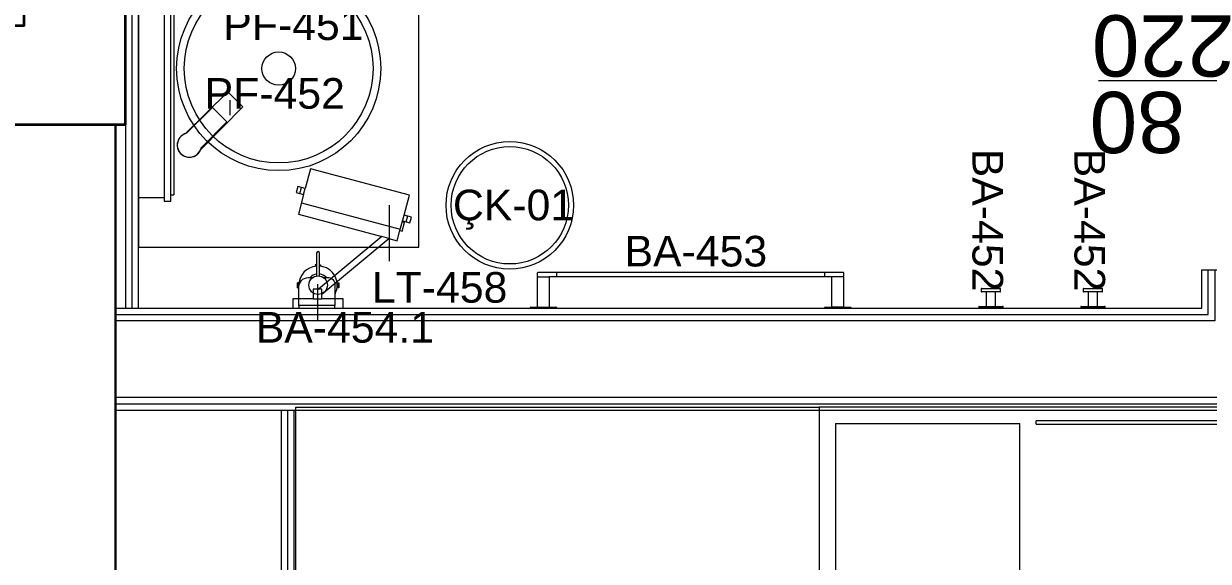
# Model space of a CAD drawing. Header units: centimetres. Extents: x 118932 to 154602, y -32682 to -23521.
# Drawn here: x 139106.8 to 139339.1, y -30665.3 to -30560 of the extents above; entities that cross this region are included whole.
import ezdxf

# ---------------------------------------------------------------- set-up
doc = ezdxf.new("R2010")
doc.units = ezdxf.units.CM
doc.header["$LTSCALE"] = 50
doc.header["$MEASUREMENT"] = 0
for name, color, linetype, lineweight, true_color in [('GEN_00_BL_Yazı', 7, 'Continuous', 0, 0x4f5250), ('GEN_01_TA_Kolon', 7, 'Continuous', 35, 0xd05d28), ('GEN_02_TF_Islak Hacim', 7, 'Continuous', 5, 0x007cb0), ('GEN_02_TF_Mobilya', 7, 'Continuous', 5, 0x745e3d), ('GEN_05_ML_Ahşap', 7, 'Continuous', 9, 0x745e3d), ('GEN_05_ML_Alçıpan', 7, 'Continuous', 18, 0x008b29), ('GEN_05_ML_Alçıpan_giydirme', 7, 'Continuous', 18, 0x7ebab5), ('GEN_06_GR_Cam', 7, 'Continuous', 9, 0x6093ac), ('GEN_06_GR_İnce', 7, 'Continuous', 13, 0xb0b0a9), ('KALACAK DUVARLAR', 7, 'Continuous', 30, 0x005387)]:
    doc.layers.add(name, color=color, linetype=linetype, lineweight=lineweight, true_color=true_color)
doc.styles.add('arial_1_18', font='arial.ttf', dxfattribs={"height": 0.2})
doc.styles.add('Arial_6', font='arial.ttf', dxfattribs={"height": 59.5325})

# ---------------------------------------------------------------- blocks, each defined once
blk = doc.blocks.new('LEVEL 0_B BLOK_KOLON')
at = {"layer": 'GEN_01_TA_Kolon', "flags": 128}
blk.add_lwpolyline([(-2090.13, -768.56), (-2090.12, -993.56), (-1865.13, -993.56), (-1865.13, -769.3), (-1885.12, -769.25), (-1885.12, -974.25), (-2070.12, -974.25), (-2070.17, -768.59)], close=True, dxfattribs=at)
blk = doc.blocks.new('KALACAK DUVALAR LEVEL 0 B BLOK')
at = {"layer": 'KALACAK DUVARLAR'}
blk.add_lwpolyline([(-1981.63, -1667.39), (-1981.63, -1139.34)], dxfattribs=at)
blk = doc.blocks.new('Robe_Hook - BA-452 ROBE HOOK-13695885-TYPE GxL')
at = {"layer": 'GEN_02_TF_Islak Hacim', "lineweight": 13}
for p, q in [((-23.8, 0), (-23.8, -3.2)), ((-23.8, 0), (23.8, 0)), ((-23, 0), (-23.8, 0)), ((-23.8, -3.2), (-23, -3.2)), ((23.8, -3.2), (-23.8, -3.2)), ((-9.2, -3.2), (-9.2, -31.9)), ((9.2, -31.9), (9.2, -3.2)), ((23.8, 0), (23, 0)), ((23, -3.2), (23.8, -3.2)), ((23.8, -3.2), (23.8, 0)), ((-19.1, -31.9), (-19.1, -38.1)), ((-19.1, -31.9), (19, -31.9)), ((-18.4, -31.9), (-19.1, -31.9)), ((-19.1, -38.1), (-18.4, -38.1)), ((19, -38.1), (-19.1, -38.1)), ((19, -31.9), (18.4, -31.9)), ((18.4, -38.1), (19, -38.1)), ((19, -38.1), (19, -31.9))]:
    blk.add_line(p, q, dxfattribs=at)
at = {"layer": 'GEN_00_BL_Yazı', "insert": (-23.9, -312.3), "char_height": 60, "width": 132.711, "attachment_point": 1, "rotation": 90, "style": 'Arial_6'}
blk.add_mtext('BA-452', dxfattribs=at)
blk = doc.blocks.new('452 faucet')
at = {"layer": 'GEN_02_TF_Islak Hacim'}
for p, q in [((-1.94, 2.66), (-2.04, 2.66)), ((-2.04, 2.15), (-1.95, 2.15))]:
    blk.add_line(p, q, dxfattribs=at)
at = {"layer": 'GEN_02_TF_Islak Hacim', "flags": 128}
for points in [[(2.66, 1.5), (10.93, 9.85), (7.98, 12.81), (-0.43, 4.57)], [(2.77, 1.91), (7.78, 6.92), (4.95, 9.74), (-0.12, 4.67)]]:
    blk.add_lwpolyline(points, dxfattribs=at)
at = {"layer": 'GEN_02_TF_Islak Hacim'}
for start, end in [(103.2039, 349.4026), (111.0963, 172.457), (184.6196, 339.2871)]:
    blk.add_arc((0.43, 2.35), 2.38, start, end, dxfattribs=at)
blk = doc.blocks.new('pr 451 rooms sink')
at = {"layer": 'GEN_00_BL_Yazı'}
blk.add_line((-9.51, -14.12), (-9.51, -11.21), dxfattribs=at)
at = {"layer": 'GEN_02_TF_Islak Hacim'}
for radius in [20, 18.5, 3.27]:
    blk.add_circle((0, -5), radius, dxfattribs=at)
blk.add_blockref('452 faucet', (-17.93, -22.35))
at = {"layer": 'GEN_00_BL_Yazı', "char_height": 6, "width": 26.0709, "attachment_point": 1, "style": 'Arial_6'}
for s, insert in [('PF-451', (-10.85, 6.59)), ('PF-452', (-14.51, -6.87))]:
    blk.add_mtext(s, dxfattribs=dict(at, insert=insert))
blk = doc.blocks.new('LEFT 462 TEZGAH')
at = {"layer": 'GEN_02_TF_Islak Hacim'}
blk.add_lwpolyline([(52.71, 65), (-2.29, 65), (-2.29, 0), (12.01, -84.92), (52.72, -85), (52.71, 65)], dxfattribs=at)
at = {"rotation": 180}
blk.add_blockref('pr 451 rooms sink', (25.21, 25), dxfattribs=at)
at = {"layer": 'GEN_00_BL_Yazı', "insert": (9.75, -53.76), "char_height": 6, "width": 26.5421, "attachment_point": 7, "style": 'Arial_6'}
blk.add_mtext('CS-462-L', dxfattribs=at)
blk = doc.blocks.new('Electric_Mirror-radiance - LT-456 ELETRIC MIRROR-13669292-TYPE D')
at = {"layer": 'GEN_02_TF_Mobilya'}
for p, q in [((-647.7, 69.8), (647.7, 69.8)), ((-647.7, 69.8), (-647.7, 63.5)), ((647.7, 63.5), (647.7, 69.8)), ((660.4, 63.5), (-660.4, 63.5)), ((-660.4, 63.5), (-660.4, 50.8)), ((-660.4, 50.8), (660.4, 50.8)), ((-654.1, 50.8), (-654.1, 0)), ((654, 50.8), (654, 0)), ((660.4, 50.8), (660.4, 63.5)), ((-654.1, 0), (654, 0))]:
    blk.add_line(p, q, dxfattribs=at)
at = {"layer": 'GEN_00_BL_Yazı', "insert": (107.9, 156.4), "char_height": 60, "width": 265.421, "attachment_point": 7, "rotation": 180.0026, "style": 'Arial_6'}
blk.add_mtext('LT-456', dxfattribs=at)
blk = doc.blocks.new('Accessory-Towel_Bar-KOHLER-Composed-K-73142 _1_ - BA-453 TOWEL BAR 24_-14138606-TYPE GxL')
at = {"layer": 'GEN_02_TF_Islak Hacim', "lineweight": 13}
for p, q in [((-53279.2, -6870.5), (-53279.2, -6863.3)), ((-53279.2, -6929.9), (-53279.2, -6872.2)), ((-53278.4, -6862.5), (-52680, -6862.5)), ((-53278.4, -6871.4), (-53257.1, -6871.4)), ((-52701.3, -6871.4), (-53257.1, -6871.4)), ((-53256.3, -6872.2), (-53256.3, -6929.9)), ((-53242.4, -6862.5), (-53242.4, -6871.4)), ((-52716.1, -6871.4), (-52716.1, -6862.5)), ((-52702.1, -6929.9), (-52702.1, -6872.2)), ((-52680, -6871.4), (-52701.3, -6871.4)), ((-52679.2, -6863.3), (-52679.2, -6870.5)), ((-52679.2, -6872.2), (-52679.2, -6929.9)), ((-53293.2, -6932.7), (-53293.2, -6931.5)), ((-53293.2, -6932.7), (-53242.4, -6932.7)), ((-53292.4, -6930.7), (-53278.4, -6930.7)), ((-53278.4, -6930.7), (-53257.1, -6930.7)), ((-53257.1, -6930.7), (-53243.2, -6930.7)), ((-53242.4, -6931.5), (-53242.4, -6932.7)), ((-52716.1, -6932.7), (-52716.1, -6931.5)), ((-52716.1, -6932.7), (-52665.3, -6932.7)), ((-52715.3, -6930.7), (-52701.3, -6930.7)), ((-52680, -6930.7), (-52701.3, -6930.7)), ((-52680, -6930.7), (-52666.1, -6930.7)), ((-52665.3, -6931.5), (-52665.3, -6932.7))]:
    blk.add_line(p, q, dxfattribs=at)
for centre, radius, start, end in [((-53278.4, -6863.3), 0.82, 90, 180), ((-53278.4, -6870.5), 0.814, 180, 270), ((-53278.4, -6872.2), 0.814, 90, 180), ((-53257.1, -6872.2), 0.814, 0, 90), ((-52701.3, -6872.2), 0.814, 90, 180), ((-52680, -6863.3), 0.82, 0, 90), ((-52680, -6870.5), 0.814, 270, 0), ((-52680, -6872.2), 0.814, 0, 90), ((-53292.4, -6931.5), 0.797, 90, 180), ((-53278.4, -6929.9), 0.804, 180, 270), ((-53257.1, -6929.9), 0.804, 270, 0), ((-53243.2, -6931.5), 0.797, 0, 90), ((-52715.3, -6931.5), 0.797, 90, 180), ((-52701.3, -6929.9), 0.804, 180, 270), ((-52680, -6929.9), 0.804, 270, 0), ((-52666.1, -6931.5), 0.797, 0, 90)]:
    blk.add_arc(centre, radius, start, end, dxfattribs=at)
at = {"layer": 'GEN_00_BL_Yazı', "insert": (-53108.7, -6791.1), "char_height": 60, "width": 265.421, "attachment_point": 1, "style": 'Arial_6'}
blk.add_mtext('BA-453', dxfattribs=at)
blk = doc.blocks.new('makeup mirror 16__hcr07922_rfa - LT-458 SHAVING MIRROR-14453733-TYPE J')
at = {"layer": 'GEN_00_BL_Yazı'}
blk.add_line((48117.6, 10856), (48007.7, 10856), dxfattribs=at)
at = {"layer": 'GEN_02_TF_Islak Hacim'}
for p, q in [((47933.7, 11045.1), (47915.6, 11045.1)), ((47915.6, 11045.1), (47915.6, 10946.6)), ((47933.6, 11005.1), (47933.7, 11045.1)), ((48099.6, 11034.3), (48055.8, 10870.9)), ((48138.4, 11023.9), (48099.6, 11034.3)), ((48142.1, 11038.5), (48138.4, 11023.9)), ((48140.3, 11031.2), (48151.9, 11028.1)), ((48153.7, 11035.3), (48142.1, 11038.5)), ((48150, 11020.8), (48153.7, 11035.3)), ((48122.1, 11028.3), (48070.2, 10834.5)), ((48137, 10816.6), (48188.9, 11010.4)), ((48138.4, 11023.9), (48150, 11020.8)), ((48188.9, 11010.4), (48150, 11020.8)), ((47952.7, 11005.1), (47933.6, 11005.1)), ((47933.6, 11005.1), (47933.6, 10988)), ((47933.6, 10946.6), (47933.6, 10988)), ((47933.6, 10988), (47942.9, 10988)), ((47942.9, 10988), (48052, 10856.8)), ((47942.9, 10988), (47952.6, 10988)), ((47952.6, 10988), (47952.7, 10995)), ((47952.7, 10995), (47952.7, 11005.1)), ((48055.8, 10870.9), (47952.7, 10995)), ((47915.6, 10946.6), (47933.6, 10946.6)), ((48052, 10856.8), (48055.8, 10870.9)), ((48052, 10856.8), (48047.7, 10840.4)), ((48047.7, 10840.4), (48067.8, 10835.2)), ((48067.8, 10835.2), (48066.6, 10830.7)), ((48066.6, 10830.7), (48083.1, 10826.3)), ((48067.8, 10835.2), (48098.1, 10827.1)), ((48086.5, 10830.2), (48082.5, 10815.9)), ((48083.1, 10826.3), (48084.3, 10830.7)), ((48084.3, 10830.7), (48086.5, 10830.2)), ((48084.6, 10823.1), (48096.2, 10820)), ((48094.1, 10812.8), (48098.1, 10827.1)), ((48098.1, 10827.1), (48137, 10816.6)), ((48082.5, 10815.9), (48094.1, 10812.8))]:
    blk.add_line(p, q, dxfattribs=at)
at = {"layer": 'GEN_00_BL_Yazı', "insert": (47986.3, 10890.1), "char_height": 60, "width": 251.286, "attachment_point": 1, "rotation": 270, "style": 'Arial_6'}
blk.add_mtext('LT-458', dxfattribs=at)
blk = doc.blocks.new('Soap Dispenser - Trio - BA-454 SOAP DISPENSER -single-14380691-TYPE J')
at = {"layer": 'GEN_00_BL_Yazı'}
blk.add_line((1.1, -47.1), (1.1, 22.9), dxfattribs=at)
at = {"layer": 'GEN_02_TF_Islak Hacim', "flags": 128}
for points in [[(37.9, -5), (37.9, 0), (-33.1, 0), (-33.1, -5)], [(-38.5, -39.5), (-38.5, -49.5), (-40.9, -49.5), (-40.9, -39.5)], [(40.5, -49.5), (40.5, -39.5), (37.9, -39.5), (37.9, -49.5)], [(40.3, -39.5), (40.3, -49.5), (38.6, -49.5), (38.6, -39.5)], [(-4.4, -84.9), (-4.4, -83), (-3, -83), (-3, -84.9)], [(5.6, -84.9), (5.6, -83), (3, -83), (3, -84.9)]]:
    blk.add_lwpolyline(points, close=True, dxfattribs=at)
for points in [[(-9.8, -60.2), (-17.9, -60.2, -0.414214), (-33.1, -45), (-33.1, -5)], [(37.9, -5), (37.9, -40.2, -0.39688), (19.1, -60.2), (9.9, -60.2)], [(-3, -62.6), (-3, -102.6), (-3, -102.8), (-3, -103), (-3, -103.2), (-3, -103.4), (-3, -103.6), (-3, -103.8), (-3, -104), (-3, -104.2), (-3, -104.4), (-3, -104.5), (-3, -104.7), (-3, -104.9), (-3, -105.1), (-3, -105.2), (-3, -105.4), (-3, -105.6), (-3, -105.7), (-3, -105.9), (-3, -106), (-3, -106.2), (-3, -106.3), (-3, -106.4), (-3, -106.6), (-3, -106.7), (-3, -106.8), (-3, -106.9), (-3, -107), (-3, -107.1), (-3, -107.2), (-3, -107.6, 1), (3, -107.6), (3, -107.6), (3, -107.6), (3, -107.6), (3, -107.5), (3, -107.5), (3, -107.4), (3, -107.4), (3, -107.3), (3, -107.3), (3, -107.2), (3, -107.1), (3, -107), (3, -106.9), (3, -106.8), (3, -106.7), (3, -106.6), (3, -106.5), (3, -106.4), (3, -106.2), (3, -106.1), (3, -105.9), (3, -105.8), (3, -105.6), (3, -105.5), (3, -105.3), (3, -105.1), (3, -104.9), (3, -104.8), (3, -104.6), (3, -104.4), (3, -104.2), (3, -104), (3, -103.8), (3, -103.6), (3, -103.4), (3, -103.2), (3, -103), (3, -102.8), (3, -102.6), (3, -102.6), (3, -62.6)]]:
    blk.add_lwpolyline(points, format="xyb", dxfattribs=at)
for points in [[(-37.2, -49.5), (-40.9, -49.5), (-40.9, -39.5), (-37.1, -39.5)], [(-3, -82.3), (-3, -85), (-4.4, -85), (-4.4, -82.2)], [(3, -82.3), (3, -85), (5.6, -85), (5.6, -82)]]:
    blk.add_lwpolyline(points, dxfattribs=at)
at = {"layer": 'GEN_02_TF_Islak Hacim'}
blk.add_circle((0, -45), 18.2, dxfattribs=at)
for radius, start, end in [(37.5, 152.0898, 265.4435), (37.5, 274.5565, 1.1736), (22, 224.0164, 262.212), (22, 277.788, 316.0936)]:
    blk.add_arc((0, -45), radius, start, end, dxfattribs=at)
at = {"layer": 'GEN_00_BL_Yazı', "insert": (122.2, 7.7), "char_height": 60, "width": 331.384, "attachment_point": 1, "rotation": 180, "style": 'Arial_6'}
blk.add_mtext('BA-454.1', dxfattribs=at)
blk = doc.blocks.new('BANYO ÇÖP KUTUSU')
at = {"layer": 'GEN_02_TF_Islak Hacim'}
for radius in [12.5, 11.5]:
    blk.add_circle((0, 0), radius, dxfattribs=at)
at = {"layer": 'GEN_00_BL_Yazı', "insert": (-11.15, 3.06), "char_height": 6, "width": 25.1286, "attachment_point": 1, "style": 'Arial_6'}
blk.add_mtext('ÇK-01', dxfattribs=at)
blk = doc.blocks.new('LEVEL 0 ISLAK HACİM')
at = {"rotation": 180}
blk.add_blockref('LEFT 462 TEZGAH', (-1174.08, -4132.4, 0), dxfattribs=at)
for name, p, xscale, yscale, zscale, rotation in [('Electric_Mirror-radiance - LT-456 ELETRIC MIRROR-13669292-TYPE D', (-1226.8, -4122.36, 0), 0.1000000000000027, 0.1000000000000027, 0.1000000000000027, 269.997415383236), ('Robe_Hook - BA-452 ROBE HOOK-13695885-TYPE GxL', (-1059.67, -4209.34, 0), 0.1000000000000001, 0.1000000000000001, 0.1000000000000001, 180), ('Robe_Hook - BA-452 ROBE HOOK-13695885-TYPE GxL', (-1039.67, -4209.34, 0), 0.1000000000000001, 0.1000000000000001, 0.1000000000000001, 180), ('makeup mirror 16__hcr07922_rfa - LT-458 SHAVING MIRROR-14453733-TYPE J', (-92, -9000.91, 0), 0.1000000000000054, 0.1000000000000054, 0.1000000000000054, 90), ('Soap Dispenser - Trio - BA-454 SOAP DISPENSER -single-14380691-TYPE J', (-1191.56, -4209.34, 0), 0.1000000000000058, 0.1000000000000058, 0.1000000000000058, 180)]:
    blk.add_blockref(name, p, dxfattribs=dict(xscale=xscale, yscale=yscale, zscale=zscale, rotation=rotation))
blk.add_blockref('BANYO ÇÖP KUTUSU', (-1153.98, -4189.2, 0))
at = {"extrusion": (-6.25506e-07, 3.22532e-09, 1), "xscale": 0.0999999999999999, "yscale": 0.0999999999999999, "zscale": 0.0999999999999999, "rotation": 359.995832532428}
blk.add_blockref('Accessory-Towel_Bar-KOHLER-Composed-K-73142 _1_ - BA-453 TOWEL BAR 24_-14138606-TYPE GxL', (4179.44, -3516.46, 0), dxfattribs=at)
blk = doc.blocks.new('DUVAR LEVEL 0 B LBOK')
at = {"layer": 'GEN_05_ML_Alçıpan'}
blk.add_line((-1034.21, -317.56, 0), (-1017.21, -317.56, 0), dxfattribs=at)
at = {"layer": 'GEN_05_ML_Alçıpan', "elevation": 0}
for points in [[(-1019.71, -317.56), (-1019.71, -342.56), (-1247.21, -342.56)], [(-1247.21, -345.06), (-1017.21, -345.06), (-1017.21, -317.56)], [(-1247.21, -343.81), (-1018.46, -343.81), (-1018.46, -317.56)], [(-1031.71, -317.56), (-1031.71, -327.56), (-1247.21, -327.56)], [(-1247.21, -325.06), (-1034.21, -325.06), (-1034.21, -317.56)], [(-1247.21, -326.31), (-1032.96, -326.31), (-1032.96, -317.56)], [(-1212.21, -345.06), (-1212.21, -408.06), (-1247.21, -408.06)], [(-1213.46, -345.06), (-1213.46, -406.81), (-1247.21, -406.81)], [(-1214.71, -345.06), (-1214.71, -405.56), (-1247.21, -405.56)]]:
    blk.add_lwpolyline(points, dxfattribs=at)
at = {"layer": 'GEN_05_ML_Alçıpan_giydirme'}
blk.add_line((-1243.96, -325.06, 0), (-1243.96, -155.08, 0), dxfattribs=at)
at = {"layer": 'GEN_05_ML_Alçıpan_giydirme', "elevation": 0}
blk.add_lwpolyline([(-1245.21, -155.08), (-1245.21, -325.06), (-1242.71, -325.06), (-1242.71, -155.08), (-1245.21, -155.08)], dxfattribs=at)
blk = doc.blocks.new('FFE-Tag')
at = {"color": 0}
blk.add_wipeout([(-8.761, 0), (-6.189, 2.572), (6.189, 2.572), (8.761, 0), (6.189, -2.572), (-6.189, -2.572)], dxfattribs=at).dxf.layer = 'GEN_00_BL_Yazı'
at = {"layer": 'GEN_00_BL_Yazı', "color": 0}
for p, q in [((-8.761, 0), (-6.189, 2.572)), ((6.189, 2.572), (-6.189, 2.572)), ((8.761, 0), (6.189, 2.572)), ((-8.761, 0), (-6.189, -2.572)), ((8.761, 0), (6.189, -2.572)), ((-6.189, -2.572), (6.189, -2.572))]:
    blk.add_line(p, q, dxfattribs=at)
blk = doc.blocks.new('CS-463')
at = {"layer": 'GEN_00_BL_Yazı', "insert": (-0.22, -1.08), "char_height": 6, "attachment_point": 5, "style": 'Arial_6'}
blk.add_mtext('CS-463', dxfattribs=at)
blk = doc.blocks.new('*U553')
at = {"layer": 'GEN_02_TF_Mobilya'}
for p, q in [((-513, -285), (-513, -304.1)), ((-513, -285), (-513, -304.1)), ((-513, -285), (-27, -285)), ((-513, -285), (-27, -285)), ((-27, -285), (-1.6, -285)), ((-27, -285), (-1.6, -285)), ((-1.6, -304.1), (-1.6, -285)), ((-1.6, -304.1), (-1.6, -285)), ((1.6, -285), (1.6, -304.1)), ((1.6, -285), (27, -285)), ((27, -285), (1.6, -285)), ((1.6, -285), (1.6, -304.1)), ((27, -285), (513, -285)), ((27, -285), (513, -285)), ((513, -304.1), (513, -285)), ((513, -304.1), (513, -285)), ((-1.6, -304.1), (-513, -304.1)), ((-1.6, -304.1), (-513, -304.1)), ((-77.8, -304.1), (-77.8, -316.8)), ((-77.8, -304.1), (-77.8, -316.8)), ((-1.6, -316.8), (-77.8, -316.8)), ((-1.6, -316.8), (-77.8, -316.8)), ((-1.6, -304.1), (-1.6, -316.8)), ((-1.6, -316.8), (-1.6, -304.1)), ((513, -304.1), (1.6, -304.1)), ((513, -304.1), (1.6, -304.1))]:
    blk.add_line(p, q, dxfattribs=at)
at = {"layer": 'GEN_00_BL_Yazı', "xscale": 24.48801272789174, "yscale": 24.48801272789174, "zscale": 24.48801272789174}
blk.add_blockref('FFE-Tag', (-21.8, -171.9), dxfattribs=at)
at = {"layer": 'GEN_02_TF_Mobilya'}
blk.add_lwpolyline([(-513, 315), (513, 315), (513, -285), (-513, -285)], close=True, dxfattribs=at)
at = {"xscale": 10, "yscale": 10, "zscale": 10}
blk.add_blockref('CS-463', (-21.8, -171.9), dxfattribs=at)
blk = doc.blocks.new('CS-465R')
at = {"layer": 'GEN_00_BL_Yazı', "xscale": 2.448801272789173, "yscale": 2.448801272789173, "zscale": 2.448801272789173}
blk.add_blockref('FFE-Tag', (0, 0), dxfattribs=at)
at = {"layer": 'GEN_00_BL_Yazı', "insert": (-17, 2.92), "char_height": 6, "attachment_point": 1, "style": 'Arial_6'}
blk.add_mtext('CS-465R', dxfattribs=at)
blk = doc.blocks.new('*U756')
at = {"layer": 'GEN_02_TF_Mobilya'}
for p, q in [((-415.8, 248.2), (-415.8, -290)), ((-415.8, 248.2), (-54.2, 248.2)), ((-54.2, -290), (-54.2, 248.2)), ((-22.4, 246.9), (-22.4, 253.2)), ((415.8, 253.2), (-22.4, 253.2)), ((-22.4, 246.9), (415.8, 246.9)), ((415.8, 246.9), (415.8, 253.2)), ((-54.2, -290), (-415.8, -290))]:
    blk.add_line(p, q, dxfattribs=at)
for radius in [31.8, 28.6]:
    blk.add_circle((371.3, 189.7), radius, dxfattribs=at)
at = {"xscale": 10, "yscale": 10, "zscale": 10}
blk.add_blockref('CS-465R', (185.9, -188.2), dxfattribs=at)
at = {"layer": 'GEN_02_TF_Mobilya'}
blk.add_lwpolyline([(-54.2, -290), (447.5, -290), (447.5, 280), (-447.5, 280), (-447.5, -290), (-415.8, -290)], dxfattribs=at)
blk = doc.blocks.new('b blok level 0 tefriş')
at = {"layer": 'GEN_02_TF_Mobilya', "xscale": 0.1000000000000008, "yscale": 0.1000000000000008, "zscale": 0.1000000000000008}
blk.add_blockref('*U553', (-29.91, -1101.95, 0), dxfattribs=at)
at = {"xscale": 0.1, "yscale": 0.1, "zscale": 0.1}
blk.add_blockref('*U756', (66.14, -1098.45, 0), dxfattribs=at)
blk = doc.blocks.new('RD02M')
at = {"layer": 'GEN_05_ML_Ahşap'}
blk.add_lwpolyline([(-40, -14.45), (-40, 37.25)], dxfattribs=at)
blk.add_lwpolyline([(-70.15, -14.45), (-9.85, -14.45), (-9.85, -34.45), (-70.15, -34.45)], close=True, dxfattribs=at)
at = {"layer": 'GEN_06_GR_Cam'}
for p, q in [((-79, -3), (-79, 0)), ((-1, 0), (-1, -3))]:
    blk.add_line(p, q, dxfattribs=at)
for points in [[(-80, 0), (-79, 0), (-79, -3), (-80, -3)], [(-1, -3), (-1, 0), (-79, 0), (-79, -3)], [(-1, 0), (0, 0), (0, -3), (-1, -3)]]:
    blk.add_lwpolyline(points, close=True, dxfattribs=at)
at = {"layer": 'GEN_00_BL_Yazı', "char_height": 12, "attachment_point": 7, "rotation": 90, "style": 'arial_1_18'}
for s, insert in [('\\A1;80', (-41.95, 20.37)), ('\\A1;220', (-26.95, 10.61))]:
    blk.add_mtext_dynamic_manual_height_columns(s, width=3542.6897, gutter_width=1875, heights=[387.79], dxfattribs=dict(at, insert=insert))
at = {"layer": 'GEN_00_BL_Yazı', "insert": (-66.73, -18), "char_height": 12, "attachment_point": 1, "style": 'arial_1_18'}
blk.add_mtext_dynamic_manual_height_columns('\\A1;RD02M', width=3542.6897, gutter_width=1875, heights=[387.79], dxfattribs=at)
blk = doc.blocks.new('level 0 b blok kapılar')
at = {"color": 1, "rotation": 90}
blk.add_blockref('RD02M', (-2370.63, -1326.66, 0), dxfattribs=at)
blk = doc.blocks.new('level 0 kapı')
at = {"color": 1}
blk.add_blockref('level 0 b blok kapılar', (7781.17, 460.97, 0), dxfattribs=at)

msp = doc.modelspace()

# ---------------------------------------------------------------- block references
for name, p in [('LEVEL 0_B BLOK_KOLON', (140991.94, -29586.18, 0)), ('KALACAK DUVALAR LEVEL 0 B BLOK', (141106.44, -29440.39, 0))]:
    msp.add_blockref(name, p)

# ---------------------------------------------------------------- next in the draw order: block references
msp.add_blockref('LEVEL 0 ISLAK HACİM', (140356.1, -26406.37, 0))

# ---------------------------------------------------------------- next in the draw order: block references
msp.add_blockref('DUVAR LEVEL 0 B LBOK', (140372.02, -30290.65))

# ---------------------------------------------------------------- next in the draw order: block references
msp.add_blockref('b blok level 0 tefriş', (139241.38, -29564.69, 0))

# ---------------------------------------------------------------- next in the draw order: block references
at = {"layer": 'GEN_06_GR_İnce'}
msp.add_blockref('level 0 kapı', (133944.27, -29665.52), dxfattribs=at)

doc.saveas('drawing.dxf')
